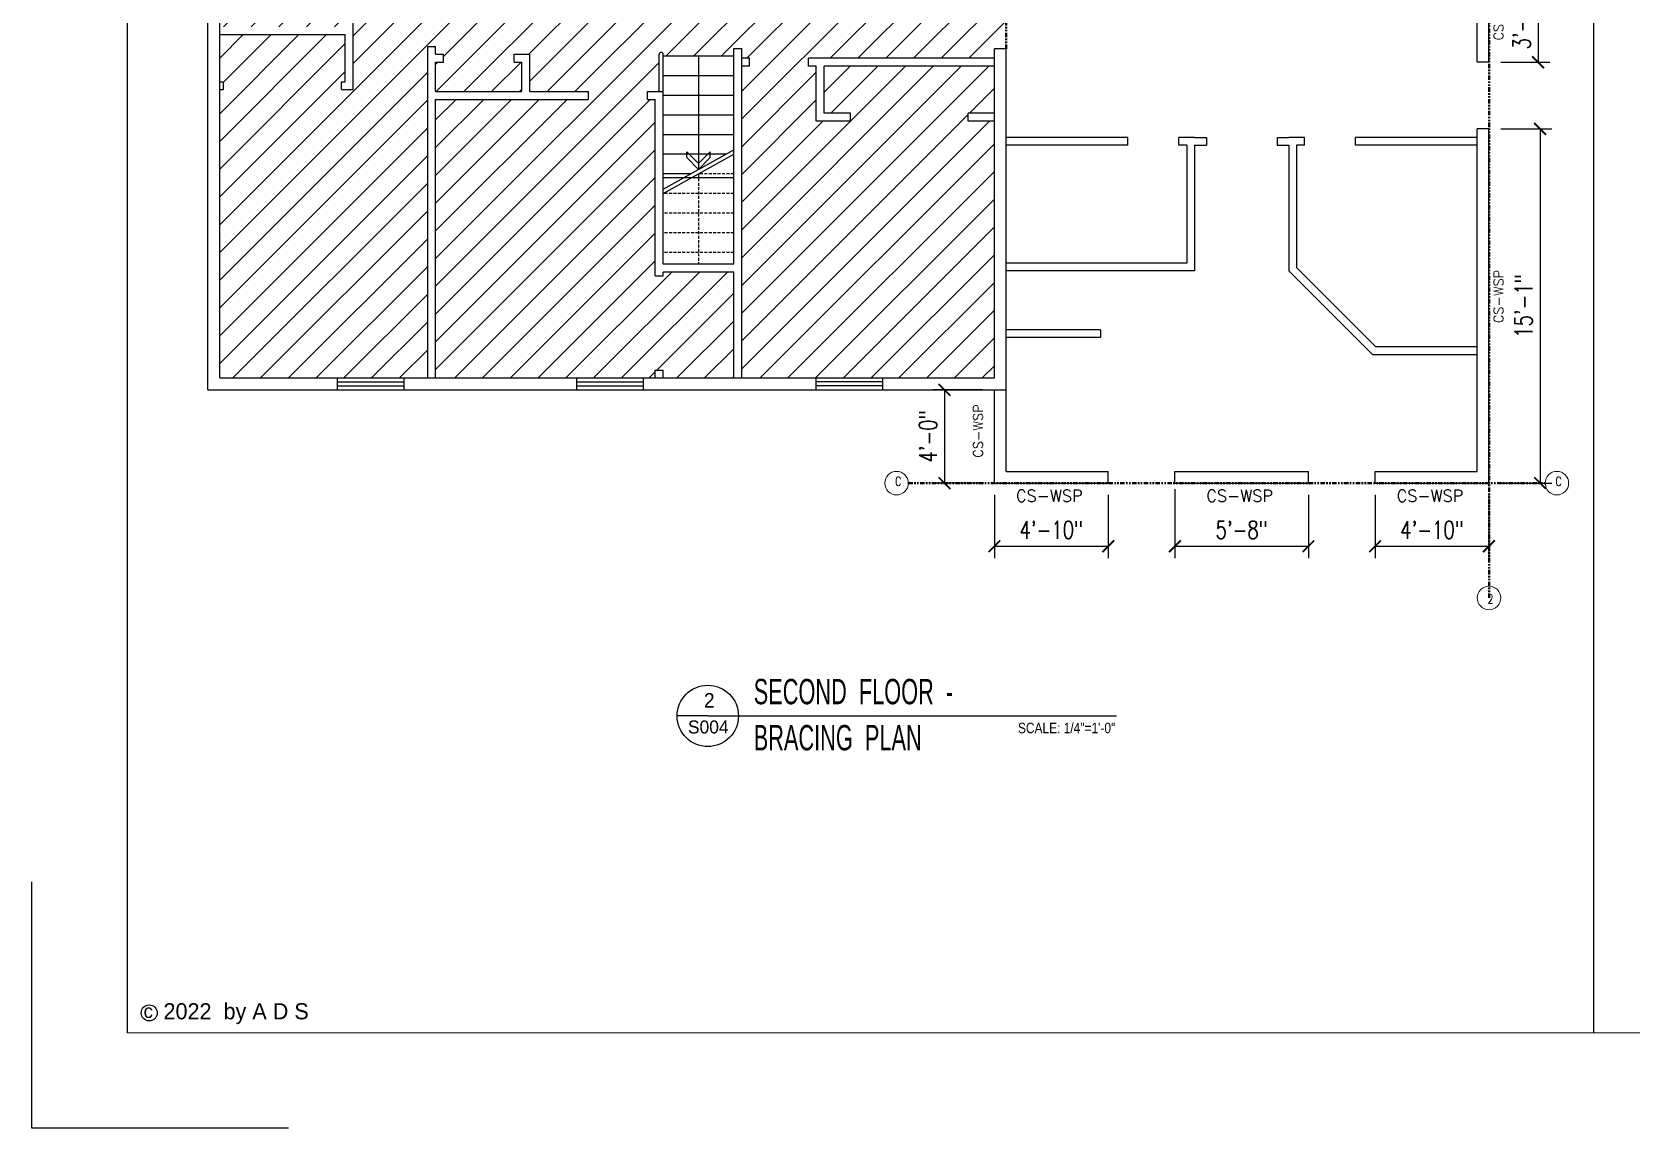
# Model space of a CAD drawing. Header units: inches. Extents: x -1842 to 12195, y -2228 to 2193.
# Drawn here: x 7546 to 8361, y -1028 to -469 of the extents above; entities that cross this region are included whole.
import ezdxf

# ---------------------------------------------------------------- set-up
doc = ezdxf.new("R2010")
doc.units = ezdxf.units.IN
doc.header["$LTSCALE"] = 6
doc.header["$MEASUREMENT"] = 0
for name, pattern in [('DASHED', [0.75, 0.5, -0.25]), ('Double Dash 3_8_', [1, 0.375, -0.125, 0.125, -0.125, 0.125, -0.125]), ('HIDDEN', [0.375, 0.25, -0.125])]:
    doc.linetypes.add(name, pattern=pattern)
for name, color, linetype in [('A-Anno-Text-Sect', 7, 'Continuous'), ('ARWALL', 7, 'HIDDEN'), ('Title Block', 7, 'Continuous'), ('TXT', 4, 'Continuous')]:
    doc.layers.add(name, color=color, linetype=linetype)
doc.layers.add('A-DETL', color=90, linetype='Continuous', lineweight=9)
doc.layers.add('G-ANNO-TEXT', color=231, linetype='Continuous', lineweight=9)
doc.styles.add('AGSROMANS', font='romans')
doc.styles.add('ARCH', font='romans.shx', dxfattribs={"width": 0.75, "height": 8})
doc.styles.add('Arch-Dim', font='romans.shx', dxfattribs={"width": 0.75})
doc.styles.add('HS-DESIGN-PLAN', font='GOTHIC.TTF', dxfattribs={"height": 0.09375})
doc.styles.add('HS-DESIGN-TTLB', font='GOTHIC.TTF')
doc.styles.add('RomanS_B', font='', dxfattribs={"width": 0.75, "height": 4.549842})
doc.styles.get('RomanS_B').set_extended_font_data('RomanS', bold=True)
doc.dimstyles.new('Aec-Arch-I-96', dxfattribs={"dimscale": 96, "dimtxt": 0.09375, "dimasz": 0.0625, "dimexe": 0.0625, "dimexo": 0.0625, "dimgap": 0.03125, "dimtad": 1, "dimdec": 4, "dimzin": 3, "dimdsep": 46, "dimlunit": 4, "dimtxsty": 'Arch-Dim', "dimblk": 'ARCHTICK', "dimcen": 0.09375, "dimazin": 2, "dimtfac": 0.75, "dimtdec": 4, "dimtix": 1, "dimtmove": 2, "dimatfit": 2, "dimfxl": 1, "dimtolj": 1, "dimtzin": 0, "dimarcsym": 0})

# ---------------------------------------------------------------- blocks, each defined once
blk = doc.blocks.new('_ARCHTICK')
at = {"color": 0, "linetype": 'ByBlock', "const_width": 0.15}
blk.add_lwpolyline([(-0.5, -0.5), (0.5, 0.5)], dxfattribs=at)
blk = doc.blocks.new('*D230')
at = {"layer": 'A-Anno-Text-Sect', "color": 0, "linetype": 'Continuous', "lineweight": -2, "transparency": 16777216}
for p, q in [((8030.45, -651.73), (8005, -651.73)), ((8011, -651.73), (8011, -699.33)), ((8030.45, -699.33), (8005, -699.33))]:
    blk.add_line(p, q, dxfattribs=at)
at = {"layer": 'Defpoints', "color": 0, "linetype": 'Continuous', "transparency": 16777216}
for p in [(8036.45, -651.73), (8011, -699.33), (8036.45, -699.33)]:
    blk.add_point(p, dxfattribs=at)
at = {"layer": 'A-Anno-Text-Sect', "color": 0, "linetype": 'Continuous', "lineweight": -2, "transparency": 16777216, "xscale": 6, "yscale": 6, "zscale": 6}
for p, rotation in [((8011, -651.73), 90), ((8011, -699.33), 270)]:
    blk.add_blockref('_ARCHTICK', p, dxfattribs=dict(at, rotation=rotation))
at = {"layer": 'A-Anno-Text-Sect', "color": 0, "linetype": 'Continuous', "transparency": 16777216, "insert": (8002.64, -675.53), "char_height": 9, "attachment_point": 5, "rotation": 90, "style": 'Arch-Dim'}
blk.add_mtext('\\A1;4\'-0"', dxfattribs=at)
blk = doc.blocks.new('*D231')
at = {"layer": 'A-Anno-Text-Sect', "color": 0, "linetype": 'Continuous', "lineweight": -2, "transparency": 16777216}
for p, q in [((8036.45, -705.33), (8036.45, -737.5)), ((8094.45, -705.33), (8094.45, -737.5)), ((8036.45, -731.5), (8094.45, -731.5))]:
    blk.add_line(p, q, dxfattribs=at)
at = {"layer": 'Defpoints', "color": 0, "linetype": 'Continuous', "transparency": 16777216}
for p in [(8036.45, -699.33), (8094.45, -699.33), (8094.45, -731.5)]:
    blk.add_point(p, dxfattribs=at)
at = {"layer": 'A-Anno-Text-Sect', "color": 0, "linetype": 'Continuous', "lineweight": -2, "transparency": 16777216, "xscale": 6, "yscale": 6, "zscale": 6, "rotation": 180}
blk.add_blockref('_ARCHTICK', (8036.45, -731.5), dxfattribs=at)
at = {"layer": 'A-Anno-Text-Sect', "color": 0, "linetype": 'Continuous', "lineweight": -2, "transparency": 16777216, "xscale": 6, "yscale": 6, "zscale": 6}
blk.add_blockref('_ARCHTICK', (8094.45, -731.5), dxfattribs=at)
at = {"layer": 'A-Anno-Text-Sect', "color": 0, "linetype": 'Continuous', "transparency": 16777216, "insert": (8065.45, -723.14), "char_height": 9, "attachment_point": 5, "style": 'Arch-Dim'}
blk.add_mtext('\\A1;4\'-10"', dxfattribs=at)
blk = doc.blocks.new('*D232')
at = {"layer": 'A-Anno-Text-Sect', "color": 0, "linetype": 'Continuous', "lineweight": -2, "transparency": 16777216}
for p, q in [((8128.45, -702.33), (8128.45, -737.5)), ((8196.45, -705.33), (8196.45, -737.5)), ((8128.45, -731.5), (8196.45, -731.5))]:
    blk.add_line(p, q, dxfattribs=at)
at = {"layer": 'Defpoints', "color": 0, "linetype": 'Continuous', "transparency": 16777216}
for p in [(8128.45, -696.33), (8196.45, -699.33), (8196.45, -731.5)]:
    blk.add_point(p, dxfattribs=at)
at = {"layer": 'A-Anno-Text-Sect', "color": 0, "linetype": 'Continuous', "lineweight": -2, "transparency": 16777216, "xscale": 6, "yscale": 6, "zscale": 6, "rotation": 180}
blk.add_blockref('_ARCHTICK', (8128.45, -731.5), dxfattribs=at)
at = {"layer": 'A-Anno-Text-Sect', "color": 0, "linetype": 'Continuous', "lineweight": -2, "transparency": 16777216, "xscale": 6, "yscale": 6, "zscale": 6}
blk.add_blockref('_ARCHTICK', (8196.45, -731.5), dxfattribs=at)
at = {"layer": 'A-Anno-Text-Sect', "color": 0, "linetype": 'Continuous', "transparency": 16777216, "insert": (8162.45, -723.14), "char_height": 9, "attachment_point": 5, "style": 'Arch-Dim'}
blk.add_mtext('\\A1;5\'-8"', dxfattribs=at)
blk = doc.blocks.new('*D233')
at = {"layer": 'A-Anno-Text-Sect', "color": 0, "linetype": 'Continuous', "lineweight": -2, "transparency": 16777216}
for p, q in [((8230.45, -705.33), (8230.45, -737.5)), ((8288.45, -705.33), (8288.45, -737.5)), ((8230.45, -731.5), (8288.45, -731.5))]:
    blk.add_line(p, q, dxfattribs=at)
at = {"layer": 'Defpoints', "color": 0, "linetype": 'Continuous', "transparency": 16777216}
for p in [(8230.45, -699.33), (8288.45, -699.33), (8288.45, -731.5)]:
    blk.add_point(p, dxfattribs=at)
at = {"layer": 'A-Anno-Text-Sect', "color": 0, "linetype": 'Continuous', "lineweight": -2, "transparency": 16777216, "xscale": 6, "yscale": 6, "zscale": 6, "rotation": 180}
blk.add_blockref('_ARCHTICK', (8230.45, -731.5), dxfattribs=at)
at = {"layer": 'A-Anno-Text-Sect', "color": 0, "linetype": 'Continuous', "lineweight": -2, "transparency": 16777216, "xscale": 6, "yscale": 6, "zscale": 6}
blk.add_blockref('_ARCHTICK', (8288.45, -731.5), dxfattribs=at)
at = {"layer": 'A-Anno-Text-Sect', "color": 0, "linetype": 'Continuous', "transparency": 16777216, "insert": (8259.45, -723.14), "char_height": 9, "attachment_point": 5, "style": 'Arch-Dim'}
blk.add_mtext('\\A1;4\'-10"', dxfattribs=at)
blk = doc.blocks.new('*D236')
at = {"layer": 'A-Anno-Text-Sect', "color": 0, "linetype": 'Continuous', "lineweight": -2, "transparency": 16777216}
for p, q in [((8294.45, -445.13), (8319.5, -445.13)), ((8313.5, -445.13), (8313.5, -484.81)), ((8294.45, -484.81), (8319.5, -484.81))]:
    blk.add_line(p, q, dxfattribs=at)
at = {"layer": 'Defpoints', "color": 0, "linetype": 'Continuous', "transparency": 16777216}
for p in [(8288.45, -445.13), (8288.45, -484.81), (8313.5, -484.81)]:
    blk.add_point(p, dxfattribs=at)
at = {"layer": 'A-Anno-Text-Sect', "color": 0, "linetype": 'Continuous', "lineweight": -2, "transparency": 16777216, "xscale": 6, "yscale": 6, "zscale": 6}
for p, rotation in [((8313.5, -445.13), 90), ((8313.5, -484.81), 270)]:
    blk.add_blockref('_ARCHTICK', p, dxfattribs=dict(at, rotation=rotation))
at = {"layer": 'A-Anno-Text-Sect', "color": 0, "linetype": 'Continuous', "transparency": 16777216, "insert": (8305.14, -464.97), "char_height": 9, "attachment_point": 5, "rotation": 90, "style": 'Arch-Dim'}
blk.add_mtext('\\A1;3\'-4"', dxfattribs=at)
blk = doc.blocks.new('*D237')
at = {"layer": 'A-Anno-Text-Sect', "color": 0, "linetype": 'Continuous', "lineweight": -2, "transparency": 16777216}
for p, q in [((8294.45, -518.81), (8320.5, -518.81)), ((8314.5, -518.81), (8314.5, -699.33)), ((8294.45, -699.33), (8320.5, -699.33))]:
    blk.add_line(p, q, dxfattribs=at)
at = {"layer": 'Defpoints', "color": 0, "linetype": 'Continuous', "transparency": 16777216}
for p in [(8288.45, -518.81), (8288.45, -699.33), (8314.5, -699.33)]:
    blk.add_point(p, dxfattribs=at)
at = {"layer": 'A-Anno-Text-Sect', "color": 0, "linetype": 'Continuous', "lineweight": -2, "transparency": 16777216, "xscale": 6, "yscale": 6, "zscale": 6}
for p, rotation in [((8314.5, -518.81), 90), ((8314.5, -699.33), 270)]:
    blk.add_blockref('_ARCHTICK', p, dxfattribs=dict(at, rotation=rotation))
at = {"layer": 'A-Anno-Text-Sect', "color": 0, "linetype": 'Continuous', "transparency": 16777216, "insert": (8306.14, -609.07), "char_height": 9, "attachment_point": 5, "rotation": 90, "style": 'Arch-Dim'}
blk.add_mtext('\\A1;15\'-1"', dxfattribs=at)

msp = doc.modelspace()

# ---------------------------------------------------------------- hatches: boundary and pattern name
at = {"layer": 'Title Block', "linetype": 'DASHED'}
h = msp.add_hatch(dxfattribs=at)
h.set_pattern_fill('ANSI31', color=253, scale=80)
h.set_pattern_definition([(45, (-2411.5, 0), (-7.071068, 7.071068), [])])
h.paths.add_polyline_path([(7747.6474611, -476.7288505), (7751.6474611, -476.7288505), (7751.6474611, -480.7288505), (7755.6474611, -480.7288505), (7755.6474611, -484.7288505), (7751.6474611, -484.7288505), (7751.6474611, -499.7288505), (7795.6474611, -499.7288505), (7795.6474611, -484.7288505), (7791.6474611, -484.7288505), (7791.6474611, -480.7288505), (7799.6474611, -480.7288505), (7799.6474611, -499.7288505), (7829.6474611, -499.7288505), (7829.6474611, -503.7288505), (7751.6474611, -503.7288505), (7751.6474611, -645.7288505), (7863.6474611, -645.7288505), (7863.6474611, -641.7288505), (7867.6474611, -641.7288505), (7867.6474611, -645.7288505), (7903.6474611, -645.7288505), (7903.6474611, -591.7288505), (7867.6474611, -591.7288505), (7867.6474611, -593.7288505), (7863.6474611, -593.7288505), (7863.6474611, -503.7288505), (7859.6474611, -503.7288505), (7859.6474611, -499.7288505), (7865.6474611, -499.7288505), (7865.6474611, -480.7288505, -1), (7867.6474611, -480.7288505), (7867.6474611, -481.7288505), (7903.6474611, -481.7288505), (7903.6474611, -477.7288505), (7907.6474611, -477.7288505), (7907.6474611, -482.7705402), (7911.6474611, -482.7705402), (7911.6474611, -486.7705402), (7907.6474611, -486.7705402), (7907.6474611, -645.7288505), (8036.4474611, -645.7288505), (8036.4474611, -514.7705402), (8023.0474611, -514.7705402), (8023.0474611, -510.7705402), (8036.4474611, -510.7705402), (8036.4474611, -486.7705402), (7949.6474611, -486.7705402), (7949.6474611, -510.7705402), (7963.0474611, -510.7705402), (7963.0474611, -514.7705402), (7945.6474611, -514.7705402), (7945.6474611, -486.7705402), (7941.6474611, -486.7705402), (7941.6474611, -482.7705402), (8036.4474611, -482.7705402), (8036.4474611, -478.0300219), (8042.4474611, -478.0300219), (8042.4474611, -442.0300219), (8036.4474611, -442.0300219), (8036.4474611, -333.1288505), (8036.4474611, -327.1288505), (7986.4617468, -327.1288505), (7986.4474611, -333.1288505), (7986.4474611, -439.1288505), (7978.4474611, -439.1288505), (7978.4474611, -435.1288505), (7982.4474611, -435.1288505), (7982.4474611, -333.1288505), (7930.6474611, -333.1288505), (7799.6474611, -333.1288505), (7799.6474611, -387.1288505), (7900.6474611, -387.1288505), (7900.6474611, -417.1288505), (7914.6474611, -417.1288505), (7914.6474611, -435.1288505), (7952.4474611, -435.1288505), (7952.4474611, -439.1288505), (7914.6474611, -439.1288505), (7914.6474611, -442.7288505), (7907.6474611, -442.7288505), (7907.6474611, -447.7288505), (7903.6474611, -447.7288505), (7903.6474611, -442.7288505), (7864.6474611, -442.7288505), (7864.6474611, -438.7288505), (7896.6474611, -438.7288505), (7896.6474611, -391.1288505), (7799.6474611, -391.1288505), (7799.6474611, -438.7288505), (7840.6474611, -438.7288505), (7840.6474611, -442.7288505), (7793.6474611, -442.7288505), (7793.6474611, -438.7288505), (7795.6474611, -438.7288505), (7795.6474611, -333.1288505), (7641.6474611, -333.1288505), (7641.6474611, -438.7288505), (7643.6474611, -438.7288505), (7643.6474611, -442.7288505), (7641.6474611, -442.7288505), (7641.6474611, -466.7288505), (7705.6474611, -466.7288505), (7705.6474611, -442.7288505), (7703.6474611, -442.7288505), (7703.6474611, -438.7288505), (7763.6474611, -438.7288505), (7763.6474611, -442.7288505), (7751.6474611, -442.7288505), (7751.6474611, -446.7288505), (7747.6474611, -446.7288505), (7747.6474611, -442.7288505), (7709.6474611, -442.7288505), (7709.6474611, -498.7288505), (7703.6474611, -498.7288505), (7703.6474611, -494.7288505), (7705.6474611, -494.7288505), (7705.6474611, -470.7288505), (7641.6474611, -470.7288505), (7641.6474611, -494.7288505), (7643.6474611, -494.7288505), (7643.6474611, -498.7288505), (7641.6474611, -498.7288505), (7641.6474611, -645.7288505), (7747.6474611, -645.7288505)])
h.paths.add_polyline_path([(7798.8566856, -473.6162557), (7906.5533965, -473.6162557), (7906.5533965, -452.3789124), (7798.8566856, -452.3789124)], flags=24)

# ---------------------------------------------------------------- linework, layer by layer
for p, q in [((8042.4474611, -693.3288505), (8042.4474611, -651.7288505)), ((7890.3897392, -817.9729983), (7874.7593507, -817.9729983)), ((7890.3897392, -817.9729983), (7874.7593507, -817.9729983)), ((7890.3897392, -817.9729983), (8098.5859057, -817.9729983)), ((7890.3897392, -817.9729983), (8098.5859057, -817.9729983))]:
    msp.add_line(p, q)
msp.add_lwpolyline([(7594.17696, 147.0156656, 0.5, 0.5, 0), (9089.2361947, 147.0156656, 0, 0, 0), (9089.2361947, -979.4335558, 0.5, 0.5, 0), (7594.17696, -979.4335558, 0.5, 0.5, 0)], format="xyseb")
at = {"const_width": 0.5}
msp.add_lwpolyline([(7594.57696, -979.4335558), (7594.57696, 147.0156656)], dxfattribs=at)
msp.add_lwpolyline([(7594.57696, -979.4335558), (7594.57696, 147.0156656)], dxfattribs=at)
msp.add_circle((7890.3897392, -817.9729983), 15.6303885)
msp.add_circle((7890.3897392, -817.9729983), 15.6303885)
at = {"layer": 'A-DETL', "linetype": 'Double Dash 3_8_', "lineweight": 40}
for p, q in [((8288.4853022, -757.8369613), (8288.4853022, -147.1288505)), ((8042.4474611, -478.0300219), (8042.4474611, -442.0300219)), ((7992.5651347, -699.3288505), (8317.0651347, -699.3288505))]:
    msp.add_line(p, q, dxfattribs=at)
at = {"layer": 'A-DETL'}
for centre in [(7986.5651347, -699.3288505), (8323.0651347, -699.3288505), (8288.4853022, -757.8369613)]:
    msp.add_circle(centre, 6, dxfattribs=at)
at = {"layer": 'ARWALL', "color": 7}
for p, q in [((7903.6474611, -541.7288505), (7885.6474611, -541.7288505)), ((7885.6474611, -541.7288505), (7885.6474611, -587.7288505)), ((7903.6474611, -551.7288505), (7867.6474611, -551.7288505)), ((7903.6474611, -561.7288505), (7867.6474611, -561.7288505)), ((7903.6474611, -571.7288505), (7867.6474611, -571.7288505)), ((7903.6474611, -581.7288505), (7867.6474611, -581.7288505))]:
    msp.add_line(p, q, dxfattribs=at)
at = {"layer": 'Title Block'}
for p, q in [((7594.57696, 147.0156656), (7594.57696, -979.4335558)), ((8341.7065774, -58.1865447), (8341.7065774, -979.4335558)), ((7635.6474611, -651.7288505), (7635.6474611, -327.1288505)), ((7641.6474611, -645.7288505), (7641.6474611, -333.1288505)), ((7709.6474611, -498.7288505), (7709.6474611, -442.7288505)), ((8282.4474611, -484.8105214), (8282.4474611, -445.1288505)), ((8288.4474611, -484.8105214), (8288.4474611, -445.1288505)), ((7641.6474611, -470.7288505), (7705.6474611, -470.7288505)), ((7705.6474611, -494.7288505), (7705.6474611, -470.7288505)), ((7747.6474611, -476.7288505), (7751.6474611, -476.7288505)), ((7747.6474611, -645.7288505), (7747.6474611, -476.7288505)), ((7751.6474611, -480.7288505), (7751.6474611, -476.7288505)), ((7751.6474611, -480.7288505), (7755.6474611, -480.7288505)), ((7755.6474611, -484.7288505), (7755.6474611, -480.7288505)), ((7791.6474611, -480.7288505), (7799.6474611, -480.7288505)), ((7791.6474611, -484.7288505), (7791.6474611, -480.7288505)), ((7799.6474611, -499.7288505), (7799.6474611, -480.7288505)), ((7865.6474611, -499.7288505), (7865.6474611, -480.7288505)), ((7867.6474611, -499.7288505), (7867.6474611, -480.7288505)), ((7903.6474611, -587.7288505), (7903.6474611, -477.7288505)), ((7903.6474611, -477.7288505), (7907.6474611, -477.7288505)), ((7907.6474611, -645.7288505), (7907.6474611, -477.7288505)), ((8036.4474611, -645.7288505), (8036.4474611, -478.0300219)), ((8042.4474611, -478.0300219), (8036.4474611, -478.0300219)), ((8042.4474611, -651.7288505), (8042.4474611, -478.0300219)), ((7751.6474611, -484.7288505), (7755.6474611, -484.7288505)), ((7751.6474611, -499.7288505), (7751.6474611, -484.7288505)), ((7791.6474611, -484.7288505), (7795.6474611, -484.7288505)), ((7795.6474611, -499.7288505), (7795.6474611, -484.7288505)), ((7903.6474611, -481.7288505), (7867.6474611, -481.7288505)), ((7911.6474611, -482.7705402), (7907.6474611, -482.7705402)), ((7911.6474611, -486.7705402), (7907.6474611, -486.7705402)), ((7911.6474611, -486.7705402), (7911.6474611, -482.7705402)), ((8036.4474611, -482.7705402), (7941.6474611, -482.7705402)), ((7941.6474611, -486.7705402), (7941.6474611, -482.7705402)), ((7945.6474611, -486.7705402), (7941.6474611, -486.7705402)), ((7945.6474611, -514.7705402), (7945.6474611, -486.7705402)), ((8036.4474611, -486.7705402), (7949.6474611, -486.7705402)), ((7949.6474611, -510.7705402), (7949.6474611, -486.7705402)), ((8288.4474611, -484.8105214), (8282.4474611, -484.8105214)), ((7641.6474611, -494.7288505), (7643.6474611, -494.7288505)), ((7643.6474611, -498.7288505), (7643.6474611, -494.7288505)), ((7703.6474611, -494.7288505), (7705.6474611, -494.7288505)), ((7703.6474611, -498.7288505), (7703.6474611, -494.7288505)), ((7903.6474611, -491.7288505), (7867.6474611, -491.7288505)), ((7641.6474611, -498.7288505), (7643.6474611, -498.7288505)), ((7703.6474611, -498.7288505), (7709.6474611, -498.7288505)), ((7751.6474611, -499.7288505), (7795.6474611, -499.7288505)), ((7751.6474611, -503.7288505), (7829.6474611, -503.7288505)), ((7751.6474611, -645.7288505), (7751.6474611, -503.7288505)), ((7799.6474611, -499.7288505), (7829.6474611, -499.7288505)), ((7829.6474611, -503.7288505), (7829.6474611, -499.7288505)), ((7859.6474611, -499.7288505), (7867.6474611, -499.7288505)), ((7859.6474611, -503.7288505), (7859.6474611, -499.7288505)), ((7859.6474611, -503.7288505), (7863.6474611, -503.7288505)), ((7863.6474611, -593.7288505), (7863.6474611, -503.7288505)), ((7867.6474611, -587.7288505), (7867.6474611, -499.7288505)), ((7903.6474611, -501.7288505), (7867.6474611, -501.7288505)), ((7903.6474611, -511.7288505), (7867.6474611, -511.7288505)), ((7903.6474611, -511.7288505), (7867.6474611, -511.7288505)), ((7903.6474611, -511.7288505), (7867.6474611, -511.7288505)), ((7963.0474611, -510.7705402), (7949.6474611, -510.7705402)), ((7963.0474611, -514.7705402), (7963.0474611, -510.7705402)), ((8036.4474611, -510.7705402), (8023.0474611, -510.7705402)), ((8023.0474611, -514.7705402), (8023.0474611, -510.7705402)), ((7963.0474611, -514.7705402), (7945.6474611, -514.7705402)), ((8036.4474611, -514.7705402), (8023.0474611, -514.7705402)), ((8282.4474611, -693.3288505), (8282.4474611, -518.8105214)), ((8288.4474611, -518.8105214), (8282.4474611, -518.8105214)), ((8288.4474611, -699.3288505), (8288.4474611, -518.8105214)), ((7903.6474611, -521.7288505), (7867.6474611, -521.7288505)), ((7867.6474611, -549.4409326), (7903.6474611, -529.4409326)), ((8104.4474611, -523.1288505), (8042.4474611, -523.1288505)), ((8104.4474611, -527.1288505), (8042.4474611, -527.1288505)), ((8104.4474611, -527.1288505), (8104.4474611, -523.1288505)), ((8138.4474611, -523.1288505), (8130.4474611, -523.1288505)), ((8130.4474611, -527.1288505), (8130.4474611, -523.1288505)), ((8134.4474611, -527.1288505), (8130.4474611, -527.1288505)), ((8134.4474611, -527.1288505), (8134.4474611, -587.1288505)), ((8138.4474611, -523.1288505), (8144.4474611, -523.1288505)), ((8138.4474611, -527.1288505), (8138.4474611, -591.1288505)), ((8138.4474611, -527.1288505), (8144.4474611, -527.1288505)), ((8144.4474611, -523.1288505), (8144.4474611, -527.1288505)), ((8180.4474611, -523.1288505), (8186.4474611, -523.1288505)), ((8180.4474611, -523.1288505), (8180.4474611, -527.1288505)), ((8180.4474611, -527.1288505), (8186.4474611, -527.1288505)), ((8194.4474611, -523.1288505), (8186.4474611, -523.1288505)), ((8186.4474611, -527.1288505), (8186.4474611, -591.1288505)), ((8194.4474611, -527.1288505), (8190.4474611, -527.1288505)), ((8190.4474611, -527.1288505), (8190.4474611, -589.4719962)), ((8194.4474611, -527.1288505), (8194.4474611, -523.1288505)), ((8282.4474611, -523.1288505), (8220.4474611, -523.1288505)), ((8220.4474611, -527.1288505), (8220.4474611, -523.1288505)), ((8282.4474611, -527.1288505), (8220.4474611, -527.1288505)), ((7899.529209, -531.7288505), (7867.6474611, -531.7288505)), ((7867.6474611, -551.7288505), (7903.6474611, -531.7288505)), ((7881.529209, -541.7288505), (7867.6474611, -541.7288505)), ((7903.6474611, -543.7288505), (7867.6474611, -543.7288505)), ((7863.6474611, -593.7288505), (7867.6474611, -593.7288505)), ((7863.6474611, -593.7288505), (7867.6474611, -593.7288505)), ((7903.6474611, -587.7288505), (7867.6474611, -587.7288505)), ((7867.6474611, -593.7288505), (7867.6474611, -591.7288505)), ((7903.6474611, -591.7288505), (7867.6474611, -591.7288505)), ((7903.6474611, -645.7288505), (7903.6474611, -591.7288505)), ((8134.4474611, -587.1288505), (8042.4474611, -587.1288505)), ((8138.4474611, -591.1288505), (8042.4474611, -591.1288505)), ((8186.4474611, -591.1288505), (8229.0474611, -633.7288505)), ((8190.4474611, -589.4719962), (8230.7043153, -629.7288505)), ((8090.4474611, -621.1288505), (8042.4474611, -621.1288505)), ((8090.4474611, -625.1288505), (8042.4474611, -625.1288505)), ((8090.4474611, -621.1288505), (8090.4474611, -625.1288505)), ((8229.0474611, -633.7288505), (8282.4474611, -633.7288505)), ((8230.7043153, -629.7288505), (8282.4474611, -629.7288505)), ((8282.4474611, -693.3288505), (8282.4474611, -633.7288505)), ((7863.6474611, -641.7288505), (7867.6474611, -641.7288505)), ((7863.6474611, -645.7288505), (7863.6474611, -641.7288505)), ((7867.6474611, -645.7288505), (7867.6474611, -641.7288505)), ((7635.6474611, -651.7288505), (7701.6474611, -651.7288505)), ((7635.6474611, -651.7288505), (8042.4474611, -651.7288505)), ((7641.6474611, -645.7288505), (7701.6474611, -645.7288505)), ((7641.6474611, -645.7288505), (8036.4474611, -645.7288505)), ((7701.6474611, -651.7288505), (7701.6474611, -645.7288505)), ((7701.6474611, -651.7288505), (7701.6474611, -645.7288505)), ((7735.6474611, -651.7288505), (7735.6474611, -645.7288505)), ((7735.6474611, -645.7288505), (7823.6474611, -645.7288505)), ((7735.6474611, -651.7288505), (7735.6474611, -645.7288505)), ((7735.6474611, -651.7288505), (7823.6474611, -651.7288505)), ((7823.6474611, -651.7288505), (7823.6474611, -645.7288505)), ((7823.6474611, -651.7288505), (7823.6474611, -645.7288505)), ((7857.6474611, -651.7288505), (7857.6474611, -645.7288505)), ((7857.6474611, -645.7288505), (7945.6474611, -645.7288505)), ((7857.6474611, -651.7288505), (7857.6474611, -645.7288505)), ((7857.6474611, -651.7288505), (7945.6474611, -651.7288505)), ((7945.6474611, -651.7288505), (7945.6474611, -645.7288505)), ((7945.6474611, -651.7288505), (7945.6474611, -645.7288505)), ((7979.6474611, -651.7288505), (7979.6474611, -645.7288505)), ((7979.6474611, -645.7288505), (8036.4474611, -645.7288505)), ((7979.6474611, -651.7288505), (7979.6474611, -645.7288505)), ((7979.6474611, -651.7288505), (8042.4474611, -651.7288505)), ((8036.4474611, -699.3288505), (8036.4474611, -651.7288505)), ((8036.4474611, -699.3288505), (8094.4474611, -699.3288505)), ((8042.4474611, -693.3288505), (8094.4474611, -693.3288505)), ((8094.4474611, -699.3288505), (8094.4474611, -693.3288505)), ((8128.4474611, -699.3288505), (8128.4474611, -693.3288505)), ((8128.4474611, -693.3288505), (8196.4474611, -693.3288505)), ((8128.4474611, -699.3288505), (8196.4474611, -699.3288505)), ((8196.4474611, -699.3288505), (8196.4474611, -693.3288505)), ((8230.4474611, -699.3288505), (8230.4474611, -693.3288505)), ((8230.4474611, -693.3288505), (8282.4474611, -693.3288505)), ((8230.4474611, -699.3288505), (8288.4474611, -699.3288505)), ((7546, -1028.0105158), (7546, -902.5200358)), ((7546, -1028.0105158), (7546, -902.5200358)), ((7546, -1028.0105158), (7546, -902.5200358)), ((7546, -1028.0105158), (7546, -902.5200358)), ((7546, -1028.0105158), (7546, -902.5200358)), ((7546, -1028.0105158), (7546, -902.5200358)), ((7546, -1028.0105158), (7546, -902.5200358)), ((7546, -1028.0105158), (7546, -902.5200358)), ((7676.803585, -1028.0105158), (7546, -1028.0105158)), ((7676.803585, -1028.0105158), (7546, -1028.0105158)), ((7676.803585, -1028.0105158), (7546, -1028.0105158)), ((7676.803585, -1028.0105158), (7546, -1028.0105158)), ((7676.803585, -1028.0105158), (7546, -1028.0105158)), ((7676.803585, -1028.0105158), (7546, -1028.0105158)), ((7676.803585, -1028.0105158), (7546, -1028.0105158)), ((7676.803585, -1028.0105158), (7546, -1028.0105158)), ((7676.803585, -1028.0105158), (7546, -1028.0105158)), ((7676.803585, -1028.0105158), (7546, -1028.0105158)), ((7676.803585, -1028.0105158), (7546, -1028.0105158)), ((7676.803585, -1028.0105158), (7546, -1028.0105158))]:
    msp.add_line(p, q, dxfattribs=at)
msp.add_circle((7605.7506387, -969.3406028), 4.0733674, dxfattribs=at)
msp.add_arc((7866.6474611, -480.7288505), 1, 0, 180, dxfattribs=at)
at = {"layer": 'TXT', "color": 4}
for p, q in [((7885.6474611, -481.7288505), (7885.6474611, -539.4409326)), ((7879.6474611, -533.4409326), (7879.6474611, -530.4409326)), ((7891.6474611, -533.4409326), (7891.6474611, -530.4409326))]:
    msp.add_line(p, q, dxfattribs=at)
at = {"layer": 'TXT'}
for p, q in [((7701.6474611, -647.7288505), (7735.6474611, -647.7288505)), ((7701.6474611, -649.7288505), (7735.6474611, -649.7288505)), ((7823.6474611, -647.7288505), (7857.6474611, -647.7288505)), ((7823.6474611, -649.7288505), (7857.6474611, -649.7288505)), ((7979.6474611, -647.7288505), (7945.6474611, -647.7288505)), ((7979.6474611, -649.7288505), (7945.6474611, -649.7288505))]:
    msp.add_line(p, q, dxfattribs=at)
at = {"layer": 'TXT', "color": 4}
for points in [[(7891.6474611, -530.4409326), (7885.6474611, -536.4409326), (7879.6474611, -530.4409326)], [(7891.6474611, -533.4409326), (7885.6474611, -539.4409326), (7879.6474611, -533.4409326)]]:
    msp.add_lwpolyline(points, dxfattribs=at)

# ---------------------------------------------------------------- texts
at = {"attachment_point": 1}
for s, insert, char_height, width, style in [('{\\fArial Narrow|b0|i0|c0|p34;SECOND  FLOOR  -}', (7913.788148, -799.109369), 12.9024, 259.624719313, 'ARCH'), ('S004', (7880.2672022, -820.286053), 6.636168, 136.759967371, 'HS-DESIGN-TTLB'), ('{\\fArial Narrow|b0|i0|c0|p34;BRACING  PLAN}', (7913.788148, -822.609369), 12.9024, 259.624719313, 'ARCH')]:
    msp.add_mtext(s, dxfattribs=dict(at, insert=insert, char_height=char_height, width=width, style=style))
at = {"layer": 'G-ANNO-TEXT', "color": 7, "char_height": 4.5498418, "width": 11.664, "attachment_point": 1, "line_spacing_factor": 0.957141, "style": 'RomanS_B'}
for s, insert in [('C', (7985.8703031, -696.1430433)), ('C', (8322.3703031, -696.1430433)), ('2', (8287.7904706, -756.1169071))]:
    msp.add_mtext(s, dxfattribs=dict(at, insert=insert))
at = {"layer": 'Title Block', "char_height": 4.8, "width": 239.761148516, "attachment_point": 3, "rotation": 90, "style": 'AGSROMANS'}
for insert in [(8290.9579225, -446.5084711), (8290.9579225, -590.6084711), (8025.6988062, -659.1676356)]:
    msp.add_mtext('CS-WSP', dxfattribs=dict(at, insert=insert))
at = {"layer": 'Title Block'}
for s, insert, char_height, width, attachment_point, style in [('CS-WSP', (8081.3921338, -702.7836088), 6, 299.701435645, 3, 'AGSROMANS'), ('CS-WSP', (8178.3921338, -702.7836088), 6, 299.701435645, 3, 'AGSROMANS'), ('CS-WSP', (8275.3921338, -702.7836088), 6, 299.701435645, 3, 'AGSROMANS'), ('2', (7888.3903369, -806.3325564), 7.37352, 151.955519302, 1, 'HS-DESIGN-TTLB'), ('{\\fArial Narrow|b0|i0|c0|p34;SCALE: 1/4"=1\'-0"}', (8048.4418358, -821.4685481), 5.3089344, 109.407973897, 1, 'HS-DESIGN-TTLB'), ('2022  by A D S', (7613.0133773, -964.3762516), 8.229375, 286.020616253, 1, 'HS-DESIGN-TTLB')]:
    msp.add_mtext(s, dxfattribs=dict(at, insert=insert, char_height=char_height, width=width, attachment_point=attachment_point, style=style))
at = {"layer": 'Title Block', "insert": (7602.9007337, -964.8780407), "char_height": 7.05375, "attachment_point": 1, "style": 'HS-DESIGN-PLAN'}
msp.add_mtext_dynamic_manual_height_columns('c', width=0.213936353, gutter_width=0.46875, heights=[0], dxfattribs=at)

# ---------------------------------------------------------------- dimensions: what is measured, and where the dimension line sits
at = {"layer": 'A-Anno-Text-Sect', "color": 6, "linetype": 'Continuous'}
for base, p1, p2, picture, middle in [((8313.5, -484.8105214), (8288.4474611, -445.1288505), (8288.4474611, -484.8105214), '*D236', (8305.1428571, -464.9696859)), ((8314.5, -699.3288505), (8288.4474611, -518.8105214), (8288.4474611, -699.3288505), '*D237', (8306.1428571, -609.0696859)), ((8011, -699.3288505), (8036.4474611, -651.7288505), (8036.4474611, -699.3288505), '*D230', (8002.6428571, -675.5288505))]:
    dim = msp.add_linear_dim(base=base, p1=p1, p2=p2, angle=90, dimstyle='Aec-Arch-I-96', override={"dimdec": 0}, dxfattribs=at)
    dim.commit()
    dim.dimension.update_dxf_attribs({"geometry": picture, "text_midpoint": middle})
for base, p1, p2, picture, middle in [((8094.4474611, -731.5), (8036.4474611, -699.3288505), (8094.4474611, -699.3288505), '*D231', (8065.4474611, -723.1428571)), ((8196.4474611, -731.5), (8128.4474611, -696.3288505), (8196.4474611, -699.3288505), '*D232', (8162.4474611, -723.1428571)), ((8288.4474611, -731.5), (8230.4474611, -699.3288505), (8288.4474611, -699.3288505), '*D233', (8259.4474611, -723.1428571))]:
    dim = msp.add_linear_dim(base=base, p1=p1, p2=p2, dimstyle='Aec-Arch-I-96', override={"dimdec": 0}, dxfattribs=at)
    dim.commit()
    dim.dimension.update_dxf_attribs({"geometry": picture, "text_midpoint": middle})

doc.saveas('drawing.dxf')
